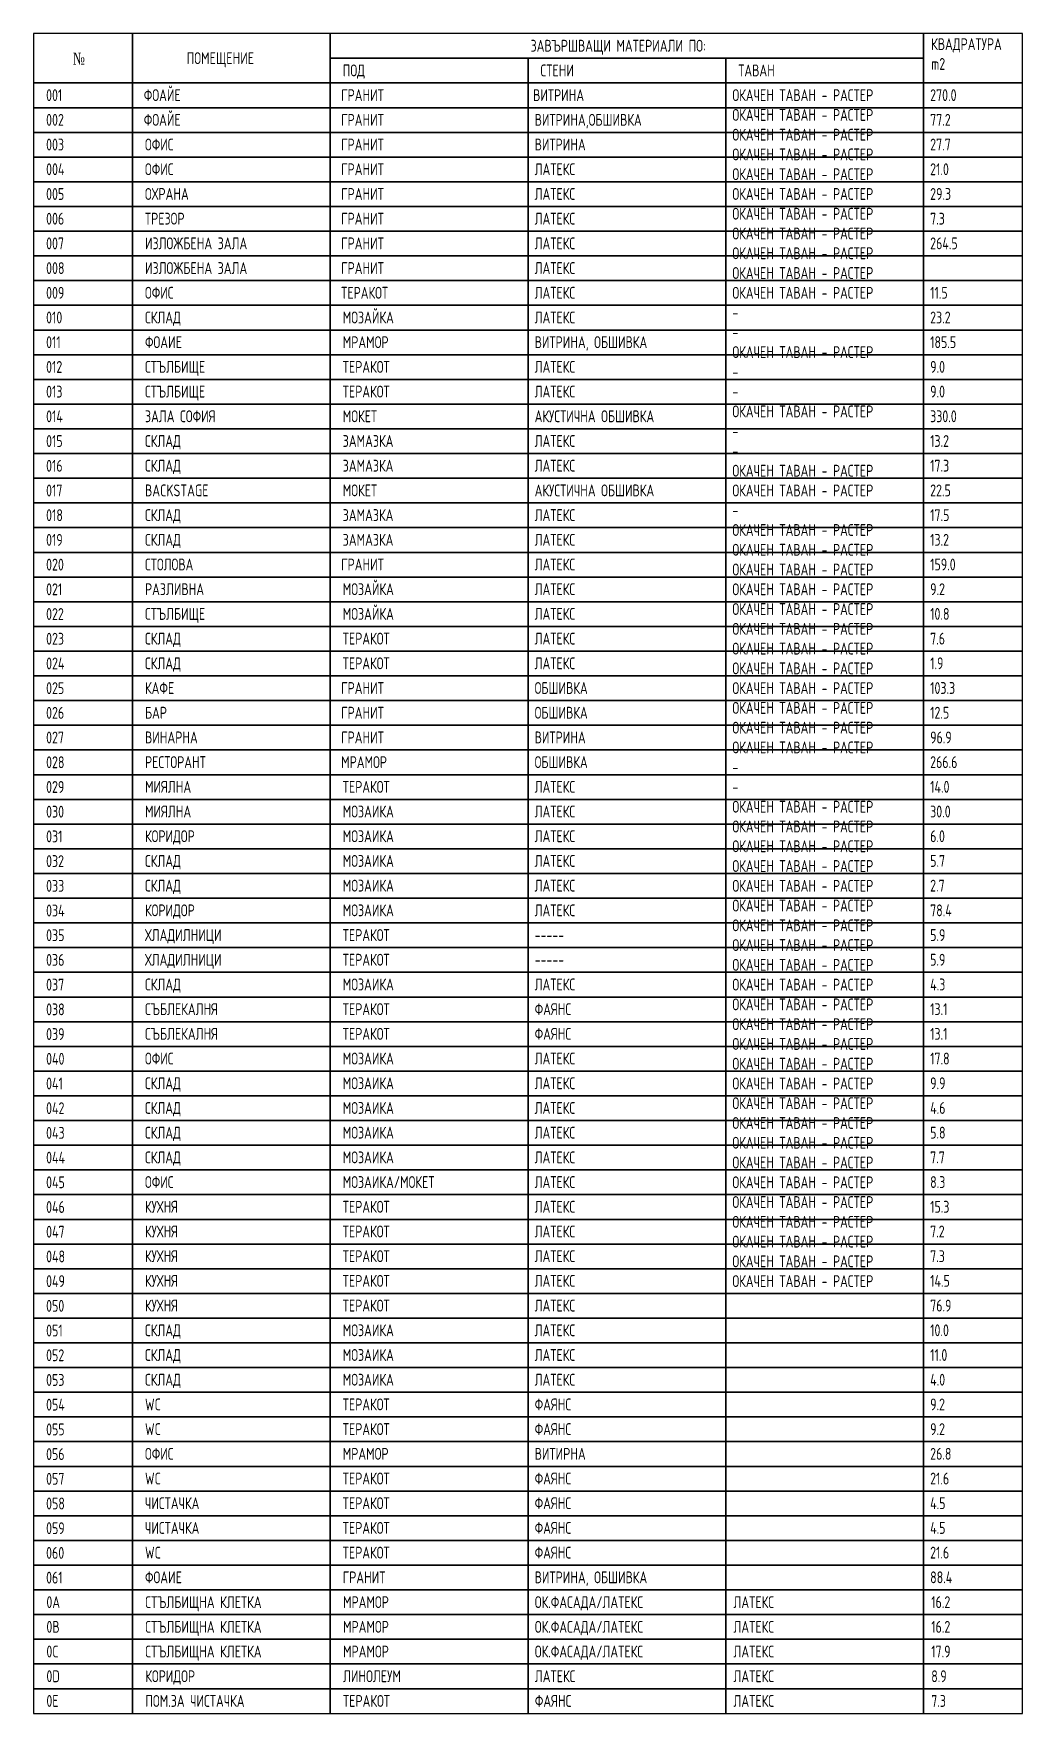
# Model space of a CAD drawing. Header units: inches. Extents: x 44 to 12324, y 8 to 5939.
# Drawn here: x 11324 to 12324, y 2231 to 3931 of the extents above; entities that cross this region are included whole.
import ezdxf

# ---------------------------------------------------------------- set-up
doc = ezdxf.new("R2010")
doc.units = ezdxf.units.IN
doc.header["$MEASUREMENT"] = 0
doc.layers.add('0Tablica', color=120, linetype='Continuous')
doc.styles.add('simplex', font='simplex.shx', dxfattribs={"width": 0.7})

# ---------------------------------------------------------------- blocks, each defined once
blk = doc.blocks.new('*U9')
for points in [[(-500, -12.5), (-400, -12.5), (-400, 12.5), (-500, 12.5)], [(-400, -12.5), (-200, -12.5), (-200, 12.5), (-400, 12.5)], [(-200, -12.5), (0, -12.5), (0, 12.5), (-200, 12.5)], [(0, -12.5), (200, -12.5), (200, 12.5), (0, 12.5)], [(200, -12.5), (400, -12.5), (400, 12.5), (200, 12.5)], [(400, -12.5), (500, -12.5), (500, 12.5), (400, 12.5)]]:
    blk.add_lwpolyline(points, close=True)
blk = doc.blocks.new('*U10')
for points in [[(-500, -12.5), (-400, -12.5), (-400, 12.5), (-500, 12.5)], [(-400, -12.5), (-200, -12.5), (-200, 12.5), (-400, 12.5)], [(-200, -12.5), (0, -12.5), (0, 12.5), (-200, 12.5)], [(0, -12.5), (200, -12.5), (200, 12.5), (0, 12.5)], [(200, -12.5), (400, -12.5), (400, 12.5), (200, 12.5)], [(400, -12.5), (500, -12.5), (500, 12.5), (400, 12.5)]]:
    blk.add_lwpolyline(points, close=True)

msp = doc.modelspace()

# ---------------------------------------------------------------- linework, layer by layer
at = {"layer": '0Tablica'}
for points in [[(11324.4, 3881.2), (11424.4, 3881.2), (11424.4, 3931.2), (11324.4, 3931.2)], [(11424.4, 3881.2), (11624.4, 3881.2), (11624.4, 3931.2), (11424.4, 3931.2)], [(11624.4, 3906.2), (12224.4, 3906.2), (12224.4, 3931.2), (11624.4, 3931.2)], [(12224.4, 3881.2), (12324.4, 3881.2), (12324.4, 3931.2), (12224.4, 3931.2)], [(11624.4, 3881.2), (11824.4, 3881.2), (11824.4, 3906.2), (11624.4, 3906.2)], [(11824.4, 3881.2), (12024.4, 3881.2), (12024.4, 3906.2), (11824.4, 3906.2)], [(12024.4, 3881.2), (12224.4, 3881.2), (12224.4, 3906.2), (12024.4, 3906.2)]]:
    msp.add_lwpolyline(points, close=True, dxfattribs=at)

# ---------------------------------------------------------------- block references
at = {"layer": '0Tablica', "color": 0, "linetype": 'ByBlock', "lineweight": -2, "transparency": 16777216}
for name, p in [('*U10', (11824.4, 3868.7)), ('*U10', (11824.4, 3843.7)), ('*U10', (11824.4, 3818.7)), ('*U10', (11824.4, 3793.7)), ('*U10', (11824.4, 3768.7)), ('*U10', (11824.4, 3743.7)), ('*U10', (11824.4, 3718.7)), ('*U10', (11824.4, 3693.7)), ('*U10', (11824.4, 3668.7)), ('*U10', (11824.4, 3643.7)), ('*U10', (11824.4, 3618.7)), ('*U10', (11824.4, 3593.7)), ('*U10', (11824.4, 3568.7)), ('*U10', (11824.4, 3543.7)), ('*U10', (11824.4, 3518.7)), ('*U10', (11824.4, 3493.7)), ('*U10', (11824.4, 3468.7)), ('*U10', (11824.4, 3443.7)), ('*U10', (11824.4, 3418.7)), ('*U10', (11824.4, 3393.7)), ('*U10', (11824.4, 3368.7)), ('*U10', (11824.4, 3343.7)), ('*U10', (11824.4, 3318.7)), ('*U10', (11824.4, 3293.7)), ('*U10', (11824.4, 3268.7)), ('*U10', (11824.4, 3243.7)), ('*U10', (11824.4, 3218.7)), ('*U10', (11824.4, 3193.7)), ('*U10', (11824.4, 3168.7)), ('*U9', (11824.4, 3143.7)), ('*U9', (11824.4, 3118.7)), ('*U9', (11824.4, 3093.7)), ('*U9', (11824.4, 3068.7)), ('*U9', (11824.4, 3043.7)), ('*U10', (11824.4, 3018.7)), ('*U10', (11824.4, 2993.7)), ('*U10', (11824.4, 2968.7)), ('*U10', (11824.4, 2943.7)), ('*U10', (11824.4, 2918.7)), ('*U10', (11824.4, 2893.7)), ('*U10', (11824.4, 2868.7)), ('*U10', (11824.4, 2843.7)), ('*U10', (11824.4, 2818.7)), ('*U10', (11824.4, 2793.7)), ('*U10', (11824.4, 2768.7)), ('*U10', (11824.4, 2743.7)), ('*U10', (11824.4, 2718.7)), ('*U10', (11824.4, 2693.7)), ('*U10', (11824.4, 2668.7)), ('*U10', (11824.4, 2643.7)), ('*U10', (11824.4, 2618.7)), ('*U10', (11824.4, 2593.7)), ('*U10', (11824.4, 2568.7)), ('*U10', (11824.4, 2543.7)), ('*U10', (11824.4, 2518.7)), ('*U10', (11824.4, 2493.7)), ('*U10', (11824.4, 2468.7)), ('*U10', (11824.4, 2443.7)), ('*U10', (11824.4, 2418.7)), ('*U10', (11824.4, 2393.7)), ('*U10', (11824.4, 2368.7)), ('*U9', (11824.4, 2343.7)), ('*U9', (11824.4, 2318.7)), ('*U9', (11824.4, 2293.7)), ('*U9', (11824.4, 2268.7)), ('*U9', (11824.4, 2243.7))]:
    msp.add_blockref(name, p, dxfattribs=at)

# ---------------------------------------------------------------- texts
at = {"layer": '0Tablica', "style": 'simplex', "width": 0.7}
for s, p in [('ФОАЙЕ', (11435.8, 3862.9)), ('ГРАНИТ', (11635.4, 3862.9)), ('ВИТРИНА', (11829.5, 3862.9)), ('270.0', (12231.1, 3862.9)), ('ФОАЙЕ', (11435.8, 3837.9)), ('ГРАНИТ', (11635.4, 3837.9)), ('ВИТРИНА,ОБШИВКА', (11831.1, 3837.9)), ('77.2', (12231.1, 3837.9)), ('ОФИС', (11437, 3812.9)), ('ГРАНИТ', (11635.4, 3812.9)), ('ВИТРИНА', (11831.1, 3812.9)), ('27.7', (12231.1, 3812.9)), ('ОФИС', (11437, 3787.9)), ('ГРАНИТ', (11635.4, 3787.9)), ('ЛАТЕКС', (11831.1, 3787.9)), ('21.0', (12231.1, 3787.9)), ('ОХРАНА', (11437, 3762.9)), ('ГРАНИТ', (11635.4, 3762.9)), ('ЛАТЕКС', (11831.1, 3762.9)), ('29.3', (12231.1, 3762.9)), ('ТРЕЗОР', (11437, 3737.9)), ('ГРАНИТ', (11635.4, 3737.9)), ('ЛАТЕКС', (11831.1, 3737.9)), ('7.3', (12231.1, 3737.9)), ('ИЗЛОЖБЕНА ЗАЛА', (11437, 3712.9)), ('ГРАНИТ', (11635.4, 3712.9)), ('ЛАТЕКС', (11831.1, 3712.9)), ('264.5', (12231.1, 3712.9)), ('ИЗЛОЖБЕНА ЗАЛА', (11437, 3687.9)), ('ГРАНИТ', (11635.4, 3687.9)), ('ЛАТЕКС', (11831.1, 3687.9)), ('ОФИС', (11437, 3662.9)), ('ТЕРАКОТ', (11635.4, 3662.9)), ('ЛАТЕКС', (11831.1, 3662.9)), ('11.5', (12231.1, 3662.9)), ('СКЛАД', (11437, 3637.9)), ('МОЗАЙКА', (11637, 3637.9)), ('ЛАТЕКС', (11831.1, 3637.9)), ('23.2', (12231.1, 3637.9)), ('ФОАИЕ', (11437, 3612.9)), ('МРАМОР', (11637, 3612.9)), ('ВИТРИНА, ОБШИВКА', (11831.1, 3612.9)), ('185.5', (12231.1, 3612.9)), ('СТЪЛБИЩЕ', (11437, 3587.9)), ('ТЕРАКОТ', (11637, 3587.9)), ('ЛАТЕКС', (11831.1, 3587.9)), ('9.0', (12231.1, 3587.9)), ('СТЪЛБИЩЕ', (11437, 3562.9)), ('ТЕРАКОТ', (11637, 3562.9)), ('ЛАТЕКС', (11831.1, 3562.9)), ('9.0', (12231.1, 3562.9)), ('ЗАЛА СОФИЯ', (11437, 3537.9)), ('МОКЕТ', (11637, 3537.9)), ('АКУСТИЧНА ОБШИВКА', (11831.1, 3537.9)), ('330.0', (12231.1, 3537.9)), ('СКЛАД', (11437, 3512.9)), ('ЗАМАЗКА', (11637, 3512.9)), ('ЛАТЕКС', (11831.1, 3512.9)), ('13.2', (12231.1, 3512.9)), ('СКЛАД', (11437, 3487.9)), ('ЗАМАЗКА', (11637, 3487.9)), ('ЛАТЕКС', (11831.1, 3487.9)), ('17.3', (12231.1, 3487.9)), ('BACKSTAGE', (11437, 3462.9)), ('МОКЕТ', (11637, 3462.9)), ('АКУСТИЧНА ОБШИВКА', (11831.1, 3462.9)), ('22.5', (12231.1, 3462.9)), ('СКЛАД', (11437, 3437.9)), ('ЗАМАЗКА', (11637, 3437.9)), ('ЛАТЕКС', (11831.1, 3437.9)), ('17.5', (12231.1, 3437.9)), ('СКЛАД', (11437, 3412.9)), ('ЗАМАЗКА', (11637, 3412.9)), ('ЛАТЕКС', (11831.1, 3412.9)), ('13.2', (12231.1, 3412.9)), ('СТОЛОВА', (11437, 3387.9)), ('ГРАНИТ', (11635.4, 3387.9)), ('ЛАТЕКС', (11831.1, 3387.9)), ('159.0', (12231.1, 3387.9)), ('РАЗЛИВНА', (11437, 3362.9)), ('МОЗАЙКА', (11637, 3362.9)), ('ЛАТЕКС', (11831.1, 3362.9)), ('9.2', (12231.1, 3362.9)), ('СТЪЛБИЩЕ', (11437, 3337.9)), ('МОЗАЙКА', (11637, 3337.9)), ('ЛАТЕКС', (11831.1, 3337.9)), ('10.8', (12231.1, 3337.9)), ('СКЛАД', (11437, 3312.9)), ('ТЕРАКОТ', (11637, 3312.9)), ('ЛАТЕКС', (11831.1, 3312.9)), ('7.6', (12231.1, 3312.9)), ('СКЛАД', (11437, 3287.9)), ('ТЕРАКОТ', (11637, 3287.9)), ('ЛАТЕКС', (11831.1, 3287.9)), ('1.9', (12231.1, 3287.9)), ('КАФЕ', (11437, 3262.9)), ('ГРАНИТ', (11635.4, 3262.9)), ('ОБШИВКА', (11831.1, 3262.9)), ('103.3', (12231.1, 3262.9)), ('БАР', (11437, 3237.9)), ('ГРАНИТ', (11635.4, 3237.9)), ('ОБШИВКА', (11831.1, 3237.9)), ('12.5', (12231.1, 3237.9)), ('ВИНАРНА', (11437, 3212.9)), ('ГРАНИТ', (11635.4, 3212.9)), ('ВИТРИНА', (11831.1, 3212.9)), ('96.9', (12231.1, 3212.9)), ('РЕСТОРАНТ', (11437, 3187.9)), ('МРАМОР', (11635.4, 3187.9)), ('ОБШИВКА', (11831.1, 3187.9)), ('266.6', (12231.1, 3187.9)), ('МИЯЛНА', (11437, 3162.9)), ('ТЕРАКОТ', (11637, 3162.9)), ('ЛАТЕКС', (11831.1, 3162.9)), ('14.0', (12231.1, 3162.9)), ('МИЯЛНА', (11437, 3137.9)), ('МОЗАИКА', (11637, 3137.9)), ('ЛАТЕКС', (11831.1, 3137.9)), ('30.0', (12231.1, 3137.9)), ('КОРИДОР', (11437, 3112.9)), ('МОЗАИКА', (11637, 3112.9)), ('ЛАТЕКС', (11831.1, 3112.9)), ('6.0', (12231.1, 3112.9)), ('СКЛАД', (11437, 3087.9)), ('МОЗАИКА', (11637, 3087.9)), ('ЛАТЕКС', (11831.1, 3087.9)), ('5.7', (12231.1, 3087.9)), ('СКЛАД', (11437, 3062.9)), ('МОЗАИКА', (11637, 3062.9)), ('ЛАТЕКС', (11831.1, 3062.9)), ('2.7', (12231.1, 3062.9)), ('КОРИДОР', (11437, 3037.9)), ('МОЗАИКА', (11637, 3037.9)), ('ЛАТЕКС', (11831.1, 3037.9)), ('78.4', (12231.1, 3037.9)), ('ХЛАДИЛНИЦИ', (11437, 3012.9)), ('ТЕРАКОТ', (11637, 3012.9)), ('-----', (11831.1, 3012.9)), ('5.9', (12231.1, 3012.9)), ('ХЛАДИЛНИЦИ', (11437, 2987.9)), ('ТЕРАКОТ', (11637, 2987.9)), ('-----', (11831.1, 2987.9)), ('5.9', (12231.1, 2987.9)), ('СКЛАД', (11437, 2962.9)), ('МОЗАИКА', (11637, 2962.9)), ('ЛАТЕКС', (11831.1, 2962.9)), ('4.3', (12231.1, 2962.9)), ('СЪБЛЕКАЛНЯ', (11437, 2937.9)), ('ТЕРАКОТ', (11637, 2937.9)), ('ФАЯНС', (11831.1, 2937.9)), ('13.1', (12231.1, 2937.9)), ('СЪБЛЕКАЛНЯ', (11437, 2912.9)), ('ТЕРАКОТ', (11637, 2912.9)), ('ФАЯНС', (11831.1, 2912.9)), ('13.1', (12231.1, 2912.9)), ('ОФИС', (11437, 2887.9)), ('МОЗАИКА', (11637, 2887.9)), ('ЛАТЕКС', (11831.1, 2887.9)), ('17.8', (12231.1, 2887.9)), ('СКЛАД', (11437, 2862.9)), ('МОЗАИКА', (11637, 2862.9)), ('ЛАТЕКС', (11831.1, 2862.9)), ('9.9', (12231.1, 2862.9)), ('СКЛАД', (11437, 2837.9)), ('МОЗАИКА', (11637, 2837.9)), ('ЛАТЕКС', (11831.1, 2837.9)), ('4.6', (12231.1, 2837.9)), ('СКЛАД', (11437, 2812.9)), ('МОЗАИКА', (11637, 2812.9)), ('ЛАТЕКС', (11831.1, 2812.9)), ('5.8', (12231.1, 2812.9)), ('СКЛАД', (11437, 2787.9)), ('МОЗАИКА', (11637, 2787.9)), ('ЛАТЕКС', (11831.1, 2787.9)), ('7.7', (12231.1, 2787.9)), ('ОФИС', (11437, 2762.9)), ('МОЗАИКА/МОКЕТ', (11637, 2762.9)), ('ЛАТЕКС', (11831.1, 2762.9)), ('8.3', (12231.1, 2762.9)), ('КУХНЯ', (11437, 2737.9)), ('ТЕРАКОТ', (11637, 2737.9)), ('ЛАТЕКС', (11831.1, 2737.9)), ('15.3', (12231.1, 2737.9)), ('КУХНЯ', (11437, 2712.9)), ('ТЕРАКОТ', (11637, 2712.9)), ('ЛАТЕКС', (11831.1, 2712.9)), ('7.2', (12231.1, 2712.9)), ('КУХНЯ', (11437, 2687.9)), ('ТЕРАКОТ', (11637, 2687.9)), ('ЛАТЕКС', (11831.1, 2687.9)), ('7.3', (12231.1, 2687.9)), ('КУХНЯ', (11437, 2662.9)), ('ТЕРАКОТ', (11637, 2662.9)), ('ЛАТЕКС', (11831.1, 2662.9)), ('14.5', (12231.1, 2662.9)), ('КУХНЯ', (11437, 2637.9)), ('ТЕРАКОТ', (11637, 2637.9)), ('ЛАТЕКС', (11831.1, 2637.9)), ('76.9', (12231.1, 2637.9)), ('СКЛАД', (11437, 2612.9)), ('МОЗАИКА', (11637, 2612.9)), ('ЛАТЕКС', (11831.1, 2612.9)), ('10.0', (12231.1, 2612.9)), ('СКЛАД', (11437, 2587.9)), ('МОЗАИКА', (11637, 2587.9)), ('ЛАТЕКС', (11831.1, 2587.9)), ('11.0', (12231.1, 2587.9)), ('СКЛАД', (11437, 2562.9)), ('МОЗАИКА', (11637, 2562.9)), ('ЛАТЕКС', (11831.1, 2562.9)), ('4.0', (12231.1, 2562.9)), ('ФАЯНС', (11831.1, 2537.9)), ('WC', (11437, 2537.9)), ('ТЕРАКОТ', (11637, 2537.9)), ('9.2', (12231.1, 2537.9)), ('WC', (11437, 2512.9)), ('ТЕРАКОТ', (11637, 2512.9)), ('ФАЯНС', (11831.1, 2512.9)), ('9.2', (12231.1, 2512.9)), ('ОФИС', (11437, 2487.9)), ('МРАМОР', (11637, 2487.9)), ('ВИТИРНА', (11831.1, 2487.9)), ('26.8', (12231.1, 2487.9)), ('WC', (11437, 2462.9)), ('ТЕРАКОТ', (11637, 2462.9)), ('ФАЯНС', (11831.1, 2462.9)), ('21.6', (12231.1, 2462.9)), ('ЧИСТАЧКА', (11437, 2437.9)), ('ТЕРАКОТ', (11637, 2437.9)), ('ФАЯНС', (11831.1, 2437.9)), ('4.5', (12231.1, 2437.9)), ('ЧИСТАЧКА', (11437, 2412.9)), ('ТЕРАКОТ', (11637, 2412.9)), ('ФАЯНС', (11831.1, 2412.9)), ('4.5', (12231.1, 2412.9)), ('WC', (11437, 2387.9)), ('ТЕРАКОТ', (11637, 2387.9)), ('ФАЯНС', (11831.1, 2387.9)), ('21.6', (12231.1, 2387.9)), ('ФОАИЕ', (11437, 2362.9)), ('ГРАНИТ', (11637, 2362.9)), ('ВИТРИНА, ОБШИВКА', (11831.1, 2362.9)), ('88.4', (12231.1, 2362.9))]:
    msp.add_text(s, height=12, dxfattribs=at).set_placement(p)
at = {"layer": '0Tablica', "char_height": 12, "attachment_point": 1, "style": 'simplex'}
for s, insert, width in [('{\\fBook Antiqua|b0|i0|c204|p18;№}', (11364.1, 3911.9), 41.099), ('ПОМЕЩЕНИЕ', (11479.1, 3912.3), 109.401), ('ЗАВЪРШВАЩИ МАТЕРИАЛИ ПО:', (11827, 3924.9), 307.001), ('КВАДРАТУРА\\Pm2', (12232.1, 3926.5), 127.891), ('ПОД', (11637, 3899.9), 109.401), ('СТЕНИ', (11837, 3899.9), 109.401), ('ТАВАН', (12037, 3899.9), 109.401), ('ОКАЧЕН ТАВАН - РАСТЕР\\PОКАЧЕН ТАВАН - РАСТЕР{\\H1.4167x; }\\PОКАЧЕН ТАВАН - РАСТЕР{\\H1.2778x; }\\PОКАЧЕН ТАВАН - РАСТЕР{\\H1.3241x; }\\PОКАЧЕН ТАВАН - РАСТЕР{\\H1.3086x; }\\PОКАЧЕН ТАВАН - РАСТЕР{\\H1.3138x; }\\PОКАЧЕН ТАВАН - РАСТЕР{\\H1.3121x; }\\PОКАЧЕН ТАВАН - РАСТЕР{\\H1.3126x; }\\PОКАЧЕН ТАВАН - РАСТЕР{\\H1.3125x; }\\PОКАЧЕН ТАВАН - РАСТЕР{\\H1.3125x; }\\PОКАЧЕН ТАВАН - РАСТЕР{\\H1.3125x; }\\P-{\\H1.3125x; }\\P-{\\H1.3125x; }\\PОКАЧЕН ТАВАН - РАСТЕР{\\H1.3125x; }\\P-{\\H1.3125x; }\\P-{\\H1.3125x; }\\PОКАЧЕН ТАВАН - РАСТЕР{\\H1.3125x; }\\P-{\\H1.3125x; }\\P-{\\H1.3125x; }\\PОКАЧЕН ТАВАН - РАСТЕР{\\H1.3125x; }\\PОКАЧЕН ТАВАН - РАСТЕР{\\H1.3125x; }\\P-{\\H1.3125x; }\\PОКАЧЕН ТАВАН - РАСТЕР{\\H1.3125x; }\\PОКАЧЕН ТАВАН - РАСТЕР{\\H1.3125x; }\\PОКАЧЕН ТАВАН - РАСТЕР{\\H1.3125x; }\\PОКАЧЕН ТАВАН - РАСТЕР{\\H1.3125x; }\\PОКАЧЕН ТАВАН - РАСТЕР{\\H1.3125x; }\\PОКАЧЕН ТАВАН - РАСТЕР{\\H1.3125x; }\\PОКАЧЕН ТАВАН - РАСТЕР{\\H1.3125x; }\\PОКАЧЕН ТАВАН - РАСТЕР{\\H1.3125x; }\\PОКАЧЕН ТАВАН - РАСТЕР{\\H1.3125x; }\\PОКАЧЕН ТАВАН - РАСТЕР{\\H1.3125x; }\\PОКАЧЕН ТАВАН - РАСТЕР{\\H1.3125x; }\\PОКАЧЕН ТАВАН - РАСТЕР{\\H1.3125x; }\\P-{\\H1.3125x; }\\P-{\\H1.3125x; }\\PОКАЧЕН ТАВАН - РАСТЕР{\\H1.3125x; }\\PОКАЧЕН ТАВАН - РАСТЕР{\\H1.3125x; }\\PОКАЧЕН ТАВАН - РАСТЕР{\\H1.3125x; }\\PОКАЧЕН ТАВАН - РАСТЕР{\\H1.3125x; }\\PОКАЧЕН ТАВАН - РАСТЕР{\\H1.3125x; }\\PОКАЧЕН ТАВАН - РАСТЕР{\\H1.3125x; }\\PОКАЧЕН ТАВАН - РАСТЕР{\\H1.3125x; }\\PОКАЧЕН ТАВАН - РАСТЕР{\\H1.3125x; }\\PОКАЧЕН ТАВАН - РАСТЕР{\\H1.3125x; }\\PОКАЧЕН ТАВАН - РАСТЕР{\\H1.3125x; }\\PОКАЧЕН ТАВАН - РАСТЕР{\\H1.3125x; }\\PОКАЧЕН ТАВАН - РАСТЕР{\\H1.3125x; }\\PОКАЧЕН ТАВАН - РАСТЕР{\\H1.3125x; }\\PОКАЧЕН ТАВАН - РАСТЕР{\\H1.3125x; }\\PОКАЧЕН ТАВАН - РАСТЕР{\\H1.3125x; }\\PОКАЧЕН ТАВАН - РАСТЕР{\\H1.3125x; }\\PОКАЧЕН ТАВАН - РАСТЕР{\\H1.3125x; }\\PОКАЧЕН ТАВАН - РАСТЕР{\\H1.3125x; }\\PОКАЧЕН ТАВАН - РАСТЕР{\\H1.3125x; }\\PОКАЧЕН ТАВАН - РАСТЕР{\\H1.3125x; }\\PОКАЧЕН ТАВАН - РАСТЕР{\\H1.3125x; }\\PОКАЧЕН ТАВАН - РАСТЕР{\\H1.3125x; }\\PОКАЧЕН ТАВАН - РАСТЕР{\\H1.3125x; }\\PОКАЧЕН ТАВАН - РАСТЕР{\\H1.3125x; }\\PОКАЧЕН ТАВАН - РАСТЕР{\\H1.3125x; }', (12031.1, 3874.9), 185.979), ('0A', (11337.3, 2349.8), 109.401), ('СТЪЛБИЩНА КЛЕТКА', (11437.3, 2349.8), 166.742), ('МРАМОР', (11637.3, 2349.8), 109.401), ('ОК.ФАСАДА/ЛАТЕКС', (11831.3, 2349.8), 166.269), ('ЛАТЕКС', (12032.2, 2349.8), 109.401), ('16.2', (12232.2, 2349.8), 109.401), ('0B', (11337.3, 2324.8), 109.401), ('СТЪЛБИЩНА КЛЕТКА', (11437.3, 2324.8), 166.742), ('МРАМОР', (11637.3, 2324.8), 109.401), ('ОК.ФАСАДА/ЛАТЕКС', (11831.3, 2324.8), 166.269), ('ЛАТЕКС', (12032.2, 2324.8), 109.401), ('16.2', (12232.2, 2324.8), 109.401), ('0C', (11337.3, 2299.8), 109.401), ('СТЪЛБИЩНА КЛЕТКА', (11437.3, 2299.8), 166.742), ('МРАМОР', (11637.3, 2299.8), 109.401), ('ОК.ФАСАДА/ЛАТЕКС', (11831.3, 2299.8), 166.269), ('ЛАТЕКС', (12032.2, 2299.8), 109.401), ('17.9', (12232.2, 2299.8), 109.401), ('0D', (11337.3, 2274.8), 109.401), ('КОРИДОР', (11437.3, 2274.8), 166.742), ('ЛИНОЛЕУМ', (11637.3, 2274.8), 109.401), ('ЛАТЕКС', (11831.3, 2274.8), 166.269), ('ЛАТЕКС', (12032.2, 2274.8), 109.401), ('8.9', (12232.2, 2274.8), 109.401), ('0E', (11337.3, 2249.8), 109.401), ('ПОМ.ЗА ЧИСТАЧКА', (11437.3, 2249.8), 166.742), ('ТЕРАКОТ', (11637.3, 2249.8), 109.401), ('ФАЯНС', (11831.3, 2249.8), 166.269), ('ЛАТЕКС', (12032.2, 2249.8), 109.401), ('7.3', (12232.2, 2249.8), 109.401)]:
    msp.add_mtext(s, dxfattribs=dict(at, insert=insert, width=width))
at = {"layer": '0Tablica', "insert": (11337, 3874.9), "char_height": 12, "attachment_point": 1, "style": 'simplex'}
msp.add_mtext_dynamic_manual_height_columns('\\pxsm1.25;001\\P002\\P003\\P004\\P005\\P006\\P007\\P008\\P009\\P010\\P011\\P012\\P013\\P014\\P015\\P016\\P017\\P018\\P019\\P020\\P021\\P022\\P023\\P024\\P025\\P026\\P027\\P028\\P029\\P030\\P031\\P032\\P033\\P034\\P035\\P036\\P037\\P038\\P039\\P040\\P041\\P042\\P043\\P044\\P045\\P046\\P047\\P048\\P049\\P050\\P051\\P052\\P053\\P054\\P055\\P056\\P057\\P058\\P059\\P060\\P061^I', width=109.401, gutter_width=100, heights=[0], dxfattribs=at)

doc.saveas('drawing.dxf')
